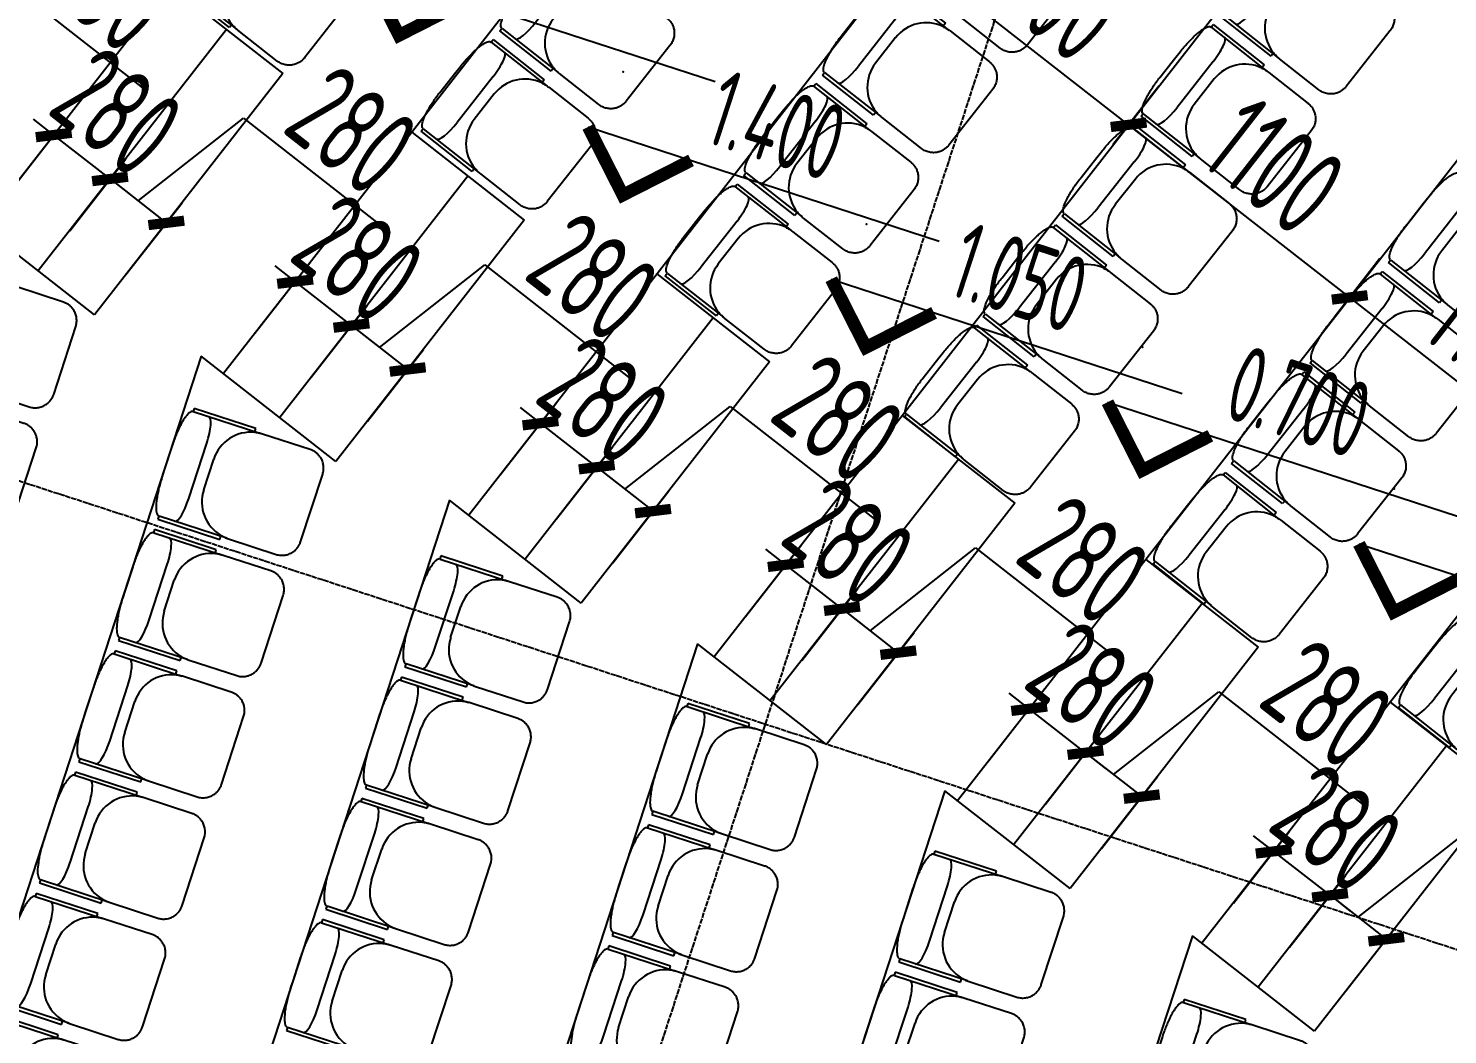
# Model space of a CAD drawing. Header units: millimetres. Extents: x 11515858 to 24947533, y -12784974 to -6116114.
# Drawn here: x 11850594 to 11856161, y -6335245 to -6331300 of the extents above; entities that cross this region are included whole.
import ezdxf
from ezdxf.enums import TextEntityAlignment as Align

# ---------------------------------------------------------------- set-up
doc = ezdxf.new("R2010")
doc.units = ezdxf.units.MM
doc.header["$LTSCALE"] = 10
doc.linetypes.add('A2-RG-AXIS$0$CENTER', pattern=[2, 1.25, -0.25, 0.25, -0.25])
doc.linetypes.add('A2-RG-AXIS$0$DOTE', pattern=[2.42, 2, -0.2, 0.02, -0.2])
for name, color, linetype in [('A2-RB-F2$0$A-DIMS-100', 1, 'Continuous'), ('A2-RD-F2$0$A-FURN-FIXT', 9, 'Continuous'), ('A2-RD-F2$0$A-STRS', 50, 'Continuous'), ('A2-RG-AXIS$0$A-GRID', 1, 'A2-RG-AXIS$0$CENTER'), ('A2-RI-F2$0$A-STRS', 50, 'Continuous'), ('A2-RI-F2$0$A-SYMB', 4, 'Continuous')]:
    doc.layers.add(name, color=color, linetype=linetype)
doc.layers.add('A2-RI-F2$0$A-FLOR-STRS', color=2, linetype='Continuous', lineweight=5)
doc.styles.add('A2-RB-F2$0$XD2008', font='hzs.shx', dxfattribs={"width": 0.7, "bigfont": 'hztxt.shx'})
doc.styles.add('A2-RI-F2$0$XD2008', font='hzs.shx', dxfattribs={"width": 0.7, "bigfont": 'hztxt.shx'})
doc.dimstyles.new('A2-RB-F2$0$XD100$0', dxfattribs={"dimscale": 100, "dimtxt": 3.5, "dimasz": 1, "dimexe": 1, "dimexo": 2, "dimgap": 0.5, "dimtad": 1, "dimdec": 0, "dimdsep": 46, "dimtxsty": 'A2-RB-F2$0$XD2008', "dimblk1": 'A2-RB-F2$0$_ArchTick', "dimblk2": 'A2-RB-F2$0$_ArchTick', "dimsah": 1, "dimcen": 2.5, "dimclrt": 4, "dimaunit": 1, "dimadec": 0, "dimazin": 0, "dimtfac": 1, "dimtdec": 0, "dimtix": 1, "dimtmove": 1, "dimatfit": 3, "dimfxl": 0, "dimtolj": 1, "dimtzin": 0, "dimarcsym": 0})

# ---------------------------------------------------------------- blocks, each defined once
blk = doc.blocks.new('A2-RG-AXIS')
at = {"layer": 'A2-RG-AXIS$0$A-GRID', "linetype": 'A2-RG-AXIS$0$DOTE'}
for p, q in [((11859362.3, -6315993.2), (11846201.5, -6356370.4)), ((11838798, -6329240.5), (11876758.7, -6341613.5))]:
    blk.add_line(p, q, dxfattribs=at)
blk = doc.blocks.new('A2-RB-F2$0$_ArchTick')
at = {"color": 0, "linetype": 'ByBlock', "const_width": 0.4}
blk.add_lwpolyline([(-0.5, -0.5), (0.5, 0.5)], dxfattribs=at)
blk = doc.blocks.new('*D1528')
at = {"layer": 'A2-RB-F2$0$A-DIMS-100', "color": 0, "lineweight": -2, "transparency": 16777216}
for p, q in [((11855320.4, -6334729.6), (11855540.2, -6334448)), ((11855478.6, -6334526.8), (11855399.8, -6334465.3)), ((11855699.4, -6334699.1), (11855478.6, -6334526.8)), ((11855541.1, -6334901.8), (11855760.9, -6334620.3)), ((11855699.4, -6334699.1), (11855778.2, -6334760.6))]:
    blk.add_line(p, q, dxfattribs=at)
at = {"layer": 'Defpoints', "color": 0, "transparency": 16777216}
for p in [(11855478.6, -6334526.8), (11855197.3, -6334887.2), (11855418, -6335059.5)]:
    blk.add_point(p, dxfattribs=at)
at = {"layer": 'A2-RB-F2$0$A-DIMS-100', "color": 0, "lineweight": -2, "transparency": 16777216, "xscale": 100, "yscale": 100, "zscale": 100}
for p, rotation in [((11855478.6, -6334526.8), 322.0271681656827), ((11855699.4, -6334699.1), 142.0271681656827)]:
    blk.add_blockref('A2-RB-F2$0$_ArchTick', p, dxfattribs=dict(at, rotation=rotation))
at = {"layer": 'A2-RB-F2$0$A-DIMS-100', "color": 4, "transparency": 16777216, "insert": (11855727.4, -6334435.6), "char_height": 350, "attachment_point": 5, "rotation": 322.0272, "style": 'A2-RB-F2$0$XD2008'}
blk.add_mtext('\\A1;280', dxfattribs=at)
blk = doc.blocks.new('*D1529')
at = {"layer": 'A2-RB-F2$0$A-DIMS-100', "color": 0, "lineweight": -2, "transparency": 16777216}
for p, q in [((11855809.7, -6334785.2), (11856222.5, -6334460.8)), ((11856222.5, -6334460.8), (11856798, -6334909.9)), ((11855541.1, -6334901.8), (11855760.9, -6334620.3)), ((11855699.4, -6334699.1), (11855920.1, -6334871.4)), ((11855761.8, -6335074.1), (11855981.6, -6334792.5))]:
    blk.add_line(p, q, dxfattribs=at)
at = {"layer": 'Defpoints', "color": 0, "transparency": 16777216}
for p in [(11855920.1, -6334871.4), (11855418, -6335059.5), (11855638.8, -6335231.8)]:
    blk.add_point(p, dxfattribs=at)
at = {"layer": 'A2-RB-F2$0$A-DIMS-100', "color": 0, "lineweight": -2, "transparency": 16777216, "xscale": 100, "yscale": 100, "zscale": 100}
for p, rotation in [((11855699.4, -6334699.1), 142.0271681611025), ((11855920.1, -6334871.4), 322.0271681611025)]:
    blk.add_blockref('A2-RB-F2$0$_ArchTick', p, dxfattribs=dict(at, rotation=rotation))
at = {"layer": 'A2-RB-F2$0$A-DIMS-100', "color": 4, "transparency": 16777216, "insert": (11856648.7, -6334508), "char_height": 350, "attachment_point": 5, "rotation": 322.0272, "style": 'A2-RB-F2$0$XD2008'}
blk.add_mtext('\\A1;280', dxfattribs=at)
blk = doc.blocks.new('*D1583')
at = {"layer": 'A2-RB-F2$0$A-DIMS-100', "color": 0, "lineweight": -2, "transparency": 16777216}
for p, q in [((11855895.4, -6332202.7), (11855715.2, -6332433.7)), ((11856643.8, -6333031.7), (11855776.7, -6332354.8)), ((11856762.6, -6332879.5), (11856582.3, -6333110.5))]:
    blk.add_line(p, q, dxfattribs=at)
at = {"layer": 'Defpoints', "color": 0, "transparency": 16777216}
for p in [(11856018.5, -6332045), (11855776.7, -6332354.8), (11856885.6, -6332721.8)]:
    blk.add_point(p, dxfattribs=at)
at = {"layer": 'A2-RB-F2$0$A-DIMS-100', "color": 0, "lineweight": -2, "transparency": 16777216, "xscale": 100, "yscale": 100, "zscale": 100}
for p, rotation in [((11855776.7, -6332354.8), 142.027168165362), ((11856643.8, -6333031.7), 322.027168165362)]:
    blk.add_blockref('A2-RB-F2$0$_ArchTick', p, dxfattribs=dict(at, rotation=rotation))
at = {"layer": 'A2-RB-F2$0$A-DIMS-100', "color": 4, "transparency": 16777216, "insert": (11856348.7, -6332515.9), "char_height": 350, "attachment_point": 5, "rotation": 322.0272, "style": 'A2-RB-F2$0$XD2008'}
blk.add_mtext('\\A1;1100', dxfattribs=at)
blk = doc.blocks.new('*D1584')
at = {"layer": 'A2-RB-F2$0$A-DIMS-100', "color": 0, "lineweight": -2, "transparency": 16777216}
for p, q in [((11855028.3, -6331525.9), (11854848, -6331756.9)), ((11855776.7, -6332354.8), (11854909.6, -6331678)), ((11855895.4, -6332202.7), (11855715.2, -6332433.7))]:
    blk.add_line(p, q, dxfattribs=at)
at = {"layer": 'Defpoints', "color": 0, "transparency": 16777216}
for p in [(11855151.4, -6331368.2), (11854909.6, -6331678), (11856018.5, -6332045)]:
    blk.add_point(p, dxfattribs=at)
at = {"layer": 'A2-RB-F2$0$A-DIMS-100', "color": 0, "lineweight": -2, "transparency": 16777216, "xscale": 100, "yscale": 100, "zscale": 100}
for p, rotation in [((11854909.6, -6331678), 142.027168165529), ((11855776.7, -6332354.8), 322.027168165529)]:
    blk.add_blockref('A2-RB-F2$0$_ArchTick', p, dxfattribs=dict(at, rotation=rotation))
at = {"layer": 'A2-RB-F2$0$A-DIMS-100', "color": 4, "transparency": 16777216, "insert": (11855481.6, -6331839.1), "char_height": 350, "attachment_point": 5, "rotation": 322.0272, "style": 'A2-RB-F2$0$XD2008'}
blk.add_mtext('\\A1;1100', dxfattribs=at)
blk = doc.blocks.new('*D1585')
at = {"layer": 'A2-RB-F2$0$A-DIMS-100', "color": 0, "lineweight": -2, "transparency": 16777216}
for p, q in [((11854161.2, -6330849.1), (11853980.9, -6331080)), ((11854909.6, -6331678), (11854042.4, -6331001.2)), ((11855028.3, -6331525.9), (11854848, -6331756.9))]:
    blk.add_line(p, q, dxfattribs=at)
at = {"layer": 'Defpoints', "color": 0, "transparency": 16777216}
for p in [(11854284.2, -6330691.4), (11854042.4, -6331001.2), (11855151.4, -6331368.2)]:
    blk.add_point(p, dxfattribs=at)
at = {"layer": 'A2-RB-F2$0$A-DIMS-100', "color": 0, "lineweight": -2, "transparency": 16777216, "xscale": 100, "yscale": 100, "zscale": 100}
for p, rotation in [((11854042.4, -6331001.2), 142.0271681654431), ((11854909.6, -6331678), 322.0271681654431)]:
    blk.add_blockref('A2-RB-F2$0$_ArchTick', p, dxfattribs=dict(at, rotation=rotation))
at = {"layer": 'A2-RB-F2$0$A-DIMS-100', "color": 4, "transparency": 16777216, "insert": (11854614.4, -6331162.2), "char_height": 350, "attachment_point": 5, "rotation": 322.0272, "style": 'A2-RB-F2$0$XD2008'}
blk.add_mtext('\\A1;1100', dxfattribs=at)
blk = doc.blocks.new('*D1888')
at = {"layer": 'A2-RB-F2$0$A-DIMS-100', "color": 0, "lineweight": -2, "transparency": 16777216}
for p, q in [((11854361.4, -6334170.4), (11854581.2, -6333888.8)), ((11854519.7, -6333967.6), (11854440.9, -6333906.1)), ((11854740.4, -6334139.9), (11854519.7, -6333967.6)), ((11854582.2, -6334342.6), (11854802, -6334061.1)), ((11854740.4, -6334139.9), (11854819.3, -6334201.4))]:
    blk.add_line(p, q, dxfattribs=at)
at = {"layer": 'Defpoints', "color": 0, "transparency": 16777216}
for p in [(11854519.7, -6333967.6), (11854238.4, -6334328), (11854459.1, -6334500.3)]:
    blk.add_point(p, dxfattribs=at)
at = {"layer": 'A2-RB-F2$0$A-DIMS-100', "color": 0, "lineweight": -2, "transparency": 16777216, "xscale": 100, "yscale": 100, "zscale": 100}
for p, rotation in [((11854519.7, -6333967.6), 322.0271681656827), ((11854740.4, -6334139.9), 142.0271681656827)]:
    blk.add_blockref('A2-RB-F2$0$_ArchTick', p, dxfattribs=dict(at, rotation=rotation))
at = {"layer": 'A2-RB-F2$0$A-DIMS-100', "color": 4, "transparency": 16777216, "insert": (11854768.5, -6333876.4), "char_height": 350, "attachment_point": 5, "rotation": 322.0272, "style": 'A2-RB-F2$0$XD2008'}
blk.add_mtext('\\A1;280', dxfattribs=at)
blk = doc.blocks.new('*D1889')
at = {"layer": 'A2-RB-F2$0$A-DIMS-100', "color": 0, "lineweight": -2, "transparency": 16777216}
for p, q in [((11854850.8, -6334226), (11855263.6, -6333901.6)), ((11855263.6, -6333901.6), (11855839.1, -6334350.7)), ((11854582.2, -6334342.6), (11854802, -6334061.1)), ((11854740.4, -6334139.9), (11854961.1, -6334312.2)), ((11854802.9, -6334514.9), (11855022.7, -6334233.3))]:
    blk.add_line(p, q, dxfattribs=at)
at = {"layer": 'Defpoints', "color": 0, "transparency": 16777216}
for p in [(11854961.1, -6334312.2), (11854459.1, -6334500.3), (11854679.8, -6334672.6)]:
    blk.add_point(p, dxfattribs=at)
at = {"layer": 'A2-RB-F2$0$A-DIMS-100', "color": 0, "lineweight": -2, "transparency": 16777216, "xscale": 100, "yscale": 100, "zscale": 100}
for p, rotation in [((11854740.4, -6334139.9), 142.0271681611025), ((11854961.1, -6334312.2), 322.0271681611025)]:
    blk.add_blockref('A2-RB-F2$0$_ArchTick', p, dxfattribs=dict(at, rotation=rotation))
at = {"layer": 'A2-RB-F2$0$A-DIMS-100', "color": 4, "transparency": 16777216, "insert": (11855689.8, -6333948.8), "char_height": 350, "attachment_point": 5, "rotation": 322.0272, "style": 'A2-RB-F2$0$XD2008'}
blk.add_mtext('\\A1;280', dxfattribs=at)
blk = doc.blocks.new('*D1890')
at = {"layer": 'A2-RB-F2$0$A-DIMS-100', "color": 0, "lineweight": -2, "transparency": 16777216}
for p, q in [((11853406.6, -6333605.9), (11853626.4, -6333324.3)), ((11853564.9, -6333403.1), (11853486.1, -6333341.6)), ((11853785.6, -6333575.4), (11853564.9, -6333403.1)), ((11853627.4, -6333778.2), (11853847.1, -6333496.6)), ((11853785.6, -6333575.4), (11853864.4, -6333636.9))]:
    blk.add_line(p, q, dxfattribs=at)
at = {"layer": 'Defpoints', "color": 0, "transparency": 16777216}
for p in [(11853564.9, -6333403.1), (11853283.6, -6333763.5), (11853504.3, -6333935.8)]:
    blk.add_point(p, dxfattribs=at)
at = {"layer": 'A2-RB-F2$0$A-DIMS-100', "color": 0, "lineweight": -2, "transparency": 16777216, "xscale": 100, "yscale": 100, "zscale": 100}
for p, rotation in [((11853564.9, -6333403.1), 322.0271681656827), ((11853785.6, -6333575.4), 142.0271681656827)]:
    blk.add_blockref('A2-RB-F2$0$_ArchTick', p, dxfattribs=dict(at, rotation=rotation))
at = {"layer": 'A2-RB-F2$0$A-DIMS-100', "color": 4, "transparency": 16777216, "insert": (11853813.7, -6333311.9), "char_height": 350, "attachment_point": 5, "rotation": 322.0272, "style": 'A2-RB-F2$0$XD2008'}
blk.add_mtext('\\A1;280', dxfattribs=at)
blk = doc.blocks.new('*D1891')
at = {"layer": 'A2-RB-F2$0$A-DIMS-100', "color": 0, "lineweight": -2, "transparency": 16777216}
for p, q in [((11853896, -6333661.5), (11854308.8, -6333337.1)), ((11854308.8, -6333337.1), (11854884.2, -6333786.2)), ((11853627.4, -6333778.2), (11853847.1, -6333496.6)), ((11853785.6, -6333575.4), (11854006.3, -6333747.7)), ((11853848.1, -6333950.4), (11854067.9, -6333668.9))]:
    blk.add_line(p, q, dxfattribs=at)
at = {"layer": 'Defpoints', "color": 0, "transparency": 16777216}
for p in [(11854006.3, -6333747.7), (11853504.3, -6333935.8), (11853725, -6334108.1)]:
    blk.add_point(p, dxfattribs=at)
at = {"layer": 'A2-RB-F2$0$A-DIMS-100', "color": 0, "lineweight": -2, "transparency": 16777216, "xscale": 100, "yscale": 100, "zscale": 100}
for p, rotation in [((11853785.6, -6333575.4), 142.0271681611025), ((11854006.3, -6333747.7), 322.0271681611025)]:
    blk.add_blockref('A2-RB-F2$0$_ArchTick', p, dxfattribs=dict(at, rotation=rotation))
at = {"layer": 'A2-RB-F2$0$A-DIMS-100', "color": 4, "transparency": 16777216, "insert": (11854734.9, -6333384.3), "char_height": 350, "attachment_point": 5, "rotation": 322.0272, "style": 'A2-RB-F2$0$XD2008'}
blk.add_mtext('\\A1;280', dxfattribs=at)
blk = doc.blocks.new('*D1892')
at = {"layer": 'A2-RB-F2$0$A-DIMS-100', "color": 0, "lineweight": -2, "transparency": 16777216}
for p, q in [((11852444.5, -6333050.8), (11852664.3, -6332769.2)), ((11852602.8, -6332848), (11852523.9, -6332786.5)), ((11852823.5, -6333020.3), (11852602.8, -6332848)), ((11852665.2, -6333223), (11852885, -6332941.4)), ((11852823.5, -6333020.3), (11852902.3, -6333081.8))]:
    blk.add_line(p, q, dxfattribs=at)
at = {"layer": 'Defpoints', "color": 0, "transparency": 16777216}
for p in [(11852602.8, -6332848), (11852321.5, -6333208.4), (11852542.2, -6333380.7)]:
    blk.add_point(p, dxfattribs=at)
at = {"layer": 'A2-RB-F2$0$A-DIMS-100', "color": 0, "lineweight": -2, "transparency": 16777216, "xscale": 100, "yscale": 100, "zscale": 100}
for p, rotation in [((11852602.8, -6332848), 322.0271681656827), ((11852823.5, -6333020.3), 142.0271681656827)]:
    blk.add_blockref('A2-RB-F2$0$_ArchTick', p, dxfattribs=dict(at, rotation=rotation))
at = {"layer": 'A2-RB-F2$0$A-DIMS-100', "color": 4, "transparency": 16777216, "insert": (11852851.6, -6332756.8), "char_height": 350, "attachment_point": 5, "rotation": 322.0272, "style": 'A2-RB-F2$0$XD2008'}
blk.add_mtext('\\A1;280', dxfattribs=at)
blk = doc.blocks.new('*D1893')
at = {"layer": 'A2-RB-F2$0$A-DIMS-100', "color": 0, "lineweight": -2, "transparency": 16777216}
for p, q in [((11852933.9, -6333106.4), (11853346.7, -6332782)), ((11853346.7, -6332782), (11853922.1, -6333231.1)), ((11852665.2, -6333223), (11852885, -6332941.4)), ((11852823.5, -6333020.3), (11853044.2, -6333192.6)), ((11852886, -6333395.3), (11853105.8, -6333113.7))]:
    blk.add_line(p, q, dxfattribs=at)
at = {"layer": 'Defpoints', "color": 0, "transparency": 16777216}
for p in [(11853044.2, -6333192.6), (11852542.2, -6333380.7), (11852762.9, -6333553)]:
    blk.add_point(p, dxfattribs=at)
at = {"layer": 'A2-RB-F2$0$A-DIMS-100', "color": 0, "lineweight": -2, "transparency": 16777216, "xscale": 100, "yscale": 100, "zscale": 100}
for p, rotation in [((11852823.5, -6333020.3), 142.0271681611025), ((11853044.2, -6333192.6), 322.0271681611025)]:
    blk.add_blockref('A2-RB-F2$0$_ArchTick', p, dxfattribs=dict(at, rotation=rotation))
at = {"layer": 'A2-RB-F2$0$A-DIMS-100', "color": 4, "transparency": 16777216, "insert": (11853772.8, -6332829.2), "char_height": 350, "attachment_point": 5, "rotation": 322.0272, "style": 'A2-RB-F2$0$XD2008'}
blk.add_mtext('\\A1;280', dxfattribs=at)
blk = doc.blocks.new('*D1894')
at = {"layer": 'A2-RB-F2$0$A-DIMS-100', "color": 0, "lineweight": -2, "transparency": 16777216}
for p, q in [((11851482.4, -6332495.6), (11851702.2, -6332214)), ((11851640.7, -6332292.9), (11851561.8, -6332231.3)), ((11851861.4, -6332465.1), (11851640.7, -6332292.9)), ((11851703.1, -6332667.9), (11851922.9, -6332386.3)), ((11851861.4, -6332465.1), (11851940.2, -6332526.7))]:
    blk.add_line(p, q, dxfattribs=at)
at = {"layer": 'Defpoints', "color": 0, "transparency": 16777216}
for p in [(11851640.7, -6332292.9), (11851359.3, -6332653.3), (11851580.1, -6332825.6)]:
    blk.add_point(p, dxfattribs=at)
at = {"layer": 'A2-RB-F2$0$A-DIMS-100', "color": 0, "lineweight": -2, "transparency": 16777216, "xscale": 100, "yscale": 100, "zscale": 100}
for p, rotation in [((11851640.7, -6332292.9), 322.0271681656827), ((11851861.4, -6332465.1), 142.0271681656827)]:
    blk.add_blockref('A2-RB-F2$0$_ArchTick', p, dxfattribs=dict(at, rotation=rotation))
at = {"layer": 'A2-RB-F2$0$A-DIMS-100', "color": 4, "transparency": 16777216, "insert": (11851889.5, -6332201.6), "char_height": 350, "attachment_point": 5, "rotation": 322.0272, "style": 'A2-RB-F2$0$XD2008'}
blk.add_mtext('\\A1;280', dxfattribs=at)
blk = doc.blocks.new('*D1895')
at = {"layer": 'A2-RB-F2$0$A-DIMS-100', "color": 0, "lineweight": -2, "transparency": 16777216}
for p, q in [((11851971.7, -6332551.3), (11852384.6, -6332226.8)), ((11852384.6, -6332226.8), (11852960, -6332676)), ((11851703.1, -6332667.9), (11851922.9, -6332386.3)), ((11851861.4, -6332465.1), (11852082.1, -6332637.4)), ((11851923.9, -6332840.2), (11852143.6, -6332558.6))]:
    blk.add_line(p, q, dxfattribs=at)
at = {"layer": 'Defpoints', "color": 0, "transparency": 16777216}
for p in [(11852082.1, -6332637.4), (11851580.1, -6332825.6), (11851800.8, -6332997.8)]:
    blk.add_point(p, dxfattribs=at)
at = {"layer": 'A2-RB-F2$0$A-DIMS-100', "color": 0, "lineweight": -2, "transparency": 16777216, "xscale": 100, "yscale": 100, "zscale": 100}
for p, rotation in [((11851861.4, -6332465.1), 142.0271681611025), ((11852082.1, -6332637.4), 322.0271681611025)]:
    blk.add_blockref('A2-RB-F2$0$_ArchTick', p, dxfattribs=dict(at, rotation=rotation))
at = {"layer": 'A2-RB-F2$0$A-DIMS-100', "color": 4, "transparency": 16777216, "insert": (11852810.7, -6332274), "char_height": 350, "attachment_point": 5, "rotation": 322.0272, "style": 'A2-RB-F2$0$XD2008'}
blk.add_mtext('\\A1;280', dxfattribs=at)
blk = doc.blocks.new('*D1896')
at = {"layer": 'A2-RB-F2$0$A-DIMS-100', "color": 0, "lineweight": -2, "transparency": 16777216}
for p, q in [((11850535.7, -6331920.8), (11850755.5, -6331639.2)), ((11850693.9, -6331718), (11850615.1, -6331656.5)), ((11850914.7, -6331890.3), (11850693.9, -6331718)), ((11850756.4, -6332093.1), (11850976.2, -6331811.5)), ((11850914.7, -6331890.3), (11850993.5, -6331951.8))]:
    blk.add_line(p, q, dxfattribs=at)
at = {"layer": 'Defpoints', "color": 0, "transparency": 16777216}
for p in [(11850693.9, -6331718), (11850412.6, -6332078.4), (11850633.3, -6332250.7)]:
    blk.add_point(p, dxfattribs=at)
at = {"layer": 'A2-RB-F2$0$A-DIMS-100', "color": 0, "lineweight": -2, "transparency": 16777216, "xscale": 100, "yscale": 100, "zscale": 100}
for p, rotation in [((11850693.9, -6331718), 322.0271681656827), ((11850914.7, -6331890.3), 142.0271681656827)]:
    blk.add_blockref('A2-RB-F2$0$_ArchTick', p, dxfattribs=dict(at, rotation=rotation))
at = {"layer": 'A2-RB-F2$0$A-DIMS-100', "color": 4, "transparency": 16777216, "insert": (11850942.7, -6331626.8), "char_height": 350, "attachment_point": 5, "rotation": 322.0272, "style": 'A2-RB-F2$0$XD2008'}
blk.add_mtext('\\A1;280', dxfattribs=at)
blk = doc.blocks.new('*D1897')
at = {"layer": 'A2-RB-F2$0$A-DIMS-100', "color": 0, "lineweight": -2, "transparency": 16777216}
for p, q in [((11851025, -6331976.5), (11851437.8, -6331652)), ((11851437.8, -6331652), (11852013.3, -6332101.2)), ((11850756.4, -6332093.1), (11850976.2, -6331811.5)), ((11850914.7, -6331890.3), (11851135.4, -6332062.6)), ((11850977.1, -6332265.3), (11851196.9, -6331983.8))]:
    blk.add_line(p, q, dxfattribs=at)
at = {"layer": 'Defpoints', "color": 0, "transparency": 16777216}
for p in [(11851135.4, -6332062.6), (11850633.3, -6332250.7), (11850854.1, -6332423)]:
    blk.add_point(p, dxfattribs=at)
at = {"layer": 'A2-RB-F2$0$A-DIMS-100', "color": 0, "lineweight": -2, "transparency": 16777216, "xscale": 100, "yscale": 100, "zscale": 100}
for p, rotation in [((11850914.7, -6331890.3), 142.0271681611025), ((11851135.4, -6332062.6), 322.0271681611025)]:
    blk.add_blockref('A2-RB-F2$0$_ArchTick', p, dxfattribs=dict(at, rotation=rotation))
at = {"layer": 'A2-RB-F2$0$A-DIMS-100', "color": 4, "transparency": 16777216, "insert": (11851864, -6331699.2), "char_height": 350, "attachment_point": 5, "rotation": 322.0272, "style": 'A2-RB-F2$0$XD2008'}
blk.add_mtext('\\A1;280', dxfattribs=at)
blk = doc.blocks.new('*D1899')
at = {"layer": 'A2-RB-F2$0$A-DIMS-100', "color": 0, "lineweight": -2, "transparency": 16777216}
for p, q in [((11850066, -6331417.4), (11850478.8, -6331092.9)), ((11850478.8, -6331092.9), (11851054.3, -6331542.1)), ((11849797.4, -6331534), (11850017.2, -6331252.4)), ((11849955.6, -6331331.2), (11850176.4, -6331503.5)), ((11850018.1, -6331706.3), (11850237.9, -6331424.7))]:
    blk.add_line(p, q, dxfattribs=at)
at = {"layer": 'Defpoints', "color": 0, "transparency": 16777216}
for p in [(11850176.4, -6331503.5), (11849674.3, -6331691.6), (11849895, -6331863.9)]:
    blk.add_point(p, dxfattribs=at)
at = {"layer": 'A2-RB-F2$0$A-DIMS-100', "color": 0, "lineweight": -2, "transparency": 16777216, "xscale": 100, "yscale": 100, "zscale": 100}
for p, rotation in [((11849955.6, -6331331.2), 142.0271681611025), ((11850176.4, -6331503.5), 322.0271681611025)]:
    blk.add_blockref('A2-RB-F2$0$_ArchTick', p, dxfattribs=dict(at, rotation=rotation))
at = {"layer": 'A2-RB-F2$0$A-DIMS-100', "color": 4, "transparency": 16777216, "insert": (11850905, -6331140.1), "char_height": 350, "attachment_point": 5, "rotation": 322.0272, "style": 'A2-RB-F2$0$XD2008'}
blk.add_mtext('\\A1;280', dxfattribs=at)
blk = doc.blocks.new('*D1455')
at = {"layer": 'A2-RB-F2$0$A-DIMS-100', "color": 0, "lineweight": -2, "transparency": 16777216}
for p, q in [((11856534.8, -6334408.9), (11857227.4, -6334949.5)), ((11856410.2, -6335833.9), (11857148.6, -6334888)), ((11855796.4, -6335354.8), (11856489, -6335895.4))]:
    blk.add_line(p, q, dxfattribs=at)
at = {"layer": 'Defpoints', "color": 0, "transparency": 16777216}
for p in [(11856377.1, -6334285.8), (11857148.6, -6334888), (11855638.8, -6335231.8)]:
    blk.add_point(p, dxfattribs=at)
at = {"layer": 'A2-RB-F2$0$A-DIMS-100', "color": 0, "lineweight": -2, "transparency": 16777216, "xscale": 100, "yscale": 100, "zscale": 100}
for p, rotation in [((11857148.6, -6334888), 52.02716816543084), ((11856410.2, -6335833.9), 232.0271681654309)]:
    blk.add_blockref('A2-RB-F2$0$_ArchTick', p, dxfattribs=dict(at, rotation=rotation))
at = {"layer": 'A2-RB-F2$0$A-DIMS-100', "color": 4, "transparency": 16777216, "insert": (11856602, -6335222.5), "char_height": 350, "attachment_point": 5, "rotation": 52.0272, "style": 'A2-RB-F2$0$XD2008'}
blk.add_mtext('\\A1;1200', dxfattribs=at)
blk = doc.blocks.new('A2-RD-F2$0$M_Seating-Auditorium - 457 x 610mm-3353913-Documents - Level 2')
at = {"layer": 'A2-RD-F2$0$A-FURN-FIXT'}
for p, q in [((300.4, 494.7), (21, 494.7)), ((-55.2, 418.8), (-55.2, 222.2)), ((376.6, 222.2), (376.6, 418.8)), ((-51.7, 189.9), (-67.9, 189.9)), ((-67.9, 189.9), (-67.9, -64.9)), ((-55.2, -64.1), (-55.2, 215.3)), ((389.3, 189.9), (373.1, 189.9)), ((376.6, 215.3), (376.6, -64.1)), ((389.3, -64.7), (389.3, 189.9)), ((224.2, 70.3), (97.2, 70.3)), ((275, 24.9), (46.4, 24.9)), ((-67.9, -64.9), (-55.1, -64.9)), ((97.2, -101.1), (197.2, -101.1)), ((197.2, -101.1), (224.2, -100.7)), ((376.6, -64.7), (389.3, -64.7))]:
    blk.add_line(p, q, dxfattribs=at)
for centre, major_axis, ratio, start_param, end_param in [((97.2, 222.2), (-152.4, 0), 0.996195, 0.209748, 1.570796), ((224.2, 222.2), (152.4, 0), 0.996195, 4.712389, 6.067787), ((46.4, 0.9), (101.6, 0), 0.236052, 1.570796, 3.141593), ((275, 0.9), (101.6, 0), 0.236052, 0, 1.570796)]:
    blk.add_ellipse(centre, major_axis=major_axis, ratio=ratio, start_param=start_param, end_param=end_param, dxfattribs=at)
for points, knots in [([(21, 494.7), (15.2, 494.7), (6.8, 493.7), (-4.2, 490.6), (-14.7, 486.2), (-26.9, 478.6), (-36.5, 469), (-42.4, 461), (-45.8, 455.5), (-48.6, 449.8), (-51, 443.9), (-52.9, 437.7), (-54.6, 429.5), (-55.2, 423.1), (-55.2, 418.8)], [0, 0, 0, 0, 0.142857, 0.214286, 0.285714, 0.428571, 0.571429, 0.625, 0.678571, 0.732143, 0.785714, 0.839286, 0.892857, 1, 1, 1, 1]), ([(376.6, 418.8), (376.6, 424.5), (375.7, 432.9), (372.5, 443.9), (368.1, 454.4), (360.5, 466.5), (350.9, 476.1), (342.8, 481.9), (337.3, 485.3), (331.6, 488.1), (325.6, 490.5), (319.5, 492.4), (311.2, 494.1), (304.8, 494.7), (300.4, 494.7)], [0, 0, 0, 0, 0.142857, 0.214286, 0.285714, 0.428571, 0.571429, 0.625, 0.678571, 0.732143, 0.785714, 0.839286, 0.892857, 1, 1, 1, 1]), ([(224.2, -100.7), (232.2, -100.7), (248.1, -100.4), (271.5, -99.1), (293.7, -96.9), (321, -93), (349.5, -86.3), (367.8, -77.8), (375.3, -70.4), (376.6, -66.6), (376.6, -64.7)], [0, 0, 0, 0, 0.1, 0.2, 0.3, 0.4, 0.6, 0.8, 0.9, 1, 1, 1, 1])]:
    blk.add_open_spline(points, degree=3, knots=knots, dxfattribs=at)
for points in [[(-55.2, 222.2), (-55.2, 216.7), (-54.6, 205.9), (-52.8, 195.2), (-51.7, 189.9)], [(373.1, 189.9), (374.3, 195.2), (376, 205.9), (376.6, 216.7), (376.6, 222.2)], [(-55.1, -64.9), (-55.1, -66.8), (-53.9, -70.5), (-48.3, -76.1), (-39.1, -81.4), (-26.5, -86.3), (-10.9, -90.6), (7.3, -94.3), (27.8, -97.3), (50, -99.5), (73.3, -100.8), (89.2, -101.1), (97.2, -101.1)]]:
    blk.add_open_spline(points, degree=3, dxfattribs=at)
blk = doc.blocks.new('A2-RD-F2$0$M_Seating-Auditorium - 457 x 610mm-3355791-Documents - Level 2')
at = {"layer": 'A2-RD-F2$0$A-FURN-FIXT'}
for p, q in [((-67.9, 64.9), (-55.1, 64.9)), ((-67.9, -189.9), (-67.9, 64.9)), ((-55.2, 64.1), (-55.2, -215.3)), ((97.2, 101.1), (197.2, 101.1)), ((197.2, 101.1), (224.2, 100.7)), ((376.6, 64.7), (389.3, 64.7)), ((376.6, -215.3), (376.6, 64.1)), ((389.3, 64.7), (389.3, -189.9)), ((275, -24.9), (46.4, -24.9)), ((224.2, -70.3), (97.2, -70.3)), ((-51.7, -189.9), (-67.9, -189.9)), ((-55.2, -418.8), (-55.2, -222.2)), ((389.3, -189.9), (373.1, -189.9)), ((376.6, -222.2), (376.6, -418.8)), ((300.4, -494.7), (21, -494.7))]:
    blk.add_line(p, q, dxfattribs=at)
for centre, major_axis, ratio, start_param, end_param in [((46.4, -0.9), (-101.6, 0), 0.236052, 0, 1.570796), ((275, -0.9), (-101.6, 0), 0.236052, 1.570796, 3.141593), ((97.2, -222.2), (152.4, 0), 0.996195, 1.570796, 2.931845), ((224.2, -222.2), (152.4, 0), 0.996195, 0.215398, 1.570796)]:
    blk.add_ellipse(centre, major_axis=major_axis, ratio=ratio, start_param=start_param, end_param=end_param, dxfattribs=at)
for points, knots in [([(-55.1, 64.9), (-55.1, 66.8), (-53.9, 70.5), (-46.4, 78), (-28.1, 86.5), (0.5, 93.3), (27.8, 97.3), (50, 99.5), (73.3, 100.8), (89.2, 101.1), (97.2, 101.1)], [-1, -1, -1, -1, -0.9, -0.8, -0.6, -0.4, -0.3, -0.2, -0.1, 0, 0, 0, 0]), ([(21, -494.7), (16.7, -494.7), (10.3, -494.1), (2, -492.4), (-4.2, -490.5), (-10.2, -488.1), (-15.8, -485.3), (-21.4, -481.9), (-29.4, -476.1), (-39.1, -466.5), (-46.7, -454.4), (-51, -443.9), (-54.2, -432.9), (-55.2, -424.5), (-55.2, -418.8)], [-1, -1, -1, -1, -0.892857, -0.839286, -0.785714, -0.732143, -0.678571, -0.625, -0.571429, -0.428571, -0.285714, -0.214286, -0.142857, 0, 0, 0, 0]), ([(376.6, -418.8), (376.6, -423.1), (376.1, -429.5), (374.3, -437.7), (372.4, -443.9), (370.1, -449.8), (367.2, -455.5), (363.8, -461), (358, -469), (348.3, -478.6), (336.2, -486.2), (325.6, -490.6), (314.7, -493.7), (306.2, -494.7), (300.4, -494.7)], [-1, -1, -1, -1, -0.892857, -0.839286, -0.785714, -0.732143, -0.678571, -0.625, -0.571429, -0.428571, -0.285714, -0.214286, -0.142857, 0, 0, 0, 0])]:
    blk.add_open_spline(points, degree=3, knots=knots, dxfattribs=at)
for points in [[(224.2, 100.7), (232.2, 100.7), (248.1, 100.4), (271.5, 99.1), (293.7, 96.9), (314.1, 94), (332.4, 90.3), (348, 86), (360.5, 81.2), (369.7, 75.9), (375.3, 70.4), (376.6, 66.6), (376.6, 64.7)], [(-55.2, -222.2), (-55.2, -216.7), (-54.6, -205.9), (-52.8, -195.2), (-51.7, -189.9)], [(373.1, -189.9), (374.3, -195.2), (376, -205.9), (376.6, -216.7), (376.6, -222.2)]]:
    blk.add_open_spline(points, degree=3, dxfattribs=at)
blk = doc.blocks.new('A2-RD-F2')
at = {"layer": 'A2-RD-F2$0$A-STRS'}
for p, q in [((11856251.5, -6324597.7), (11850412.6, -6332078.4)), ((11857035, -6325381.6), (11851359.3, -6332653.3)), ((11857818.6, -6326165.6), (11852321.5, -6333208.4)), ((11858602.1, -6326949.5), (11853283.6, -6333763.5)), ((11859385.6, -6327733.5), (11854238.4, -6334328)), ((11860169.1, -6328517.4), (11855197.3, -6334887.2)), ((11851151, -6331132.5), (11851592.4, -6331477)), ((11851371.7, -6331304.8), (11850633.3, -6332250.7)), ((11851592.4, -6331477), (11850854.1, -6332423)), ((11852097.7, -6331707.3), (11852539.1, -6332051.9)), ((11852318.4, -6331879.6), (11851580.1, -6332825.6)), ((11850854.1, -6332423), (11850307.6, -6331996.5)), ((11852539.1, -6332051.9), (11851800.8, -6332997.8)), ((11853059.8, -6332262.4), (11853501.3, -6332607)), ((11853280.5, -6332434.7), (11852542.2, -6333380.7)), ((11851272.6, -6332585.5), (11848678.4, -6340544.4)), ((11851800.8, -6332997.8), (11851272.6, -6332585.5)), ((11853501.3, -6332607), (11852762.9, -6333553)), ((11854021.9, -6332817.6), (11854463.4, -6333162.1)), ((11854242.6, -6332989.9), (11853504.3, -6333935.8)), ((11852245.7, -6333149.3), (11849796.9, -6340662.4)), ((11852762.9, -6333553), (11852245.7, -6333149.3)), ((11854463.4, -6333162.1), (11853725, -6334108.1)), ((11854976.7, -6333382.1), (11855418.2, -6333726.6)), ((11855197.5, -6333554.3), (11854459.1, -6334500.3)), ((11853218.9, -6333713.1), (11850915.4, -6340780.4)), ((11853725, -6334108.1), (11853218.9, -6333713.1)), ((11855418.2, -6333726.6), (11854679.8, -6334672.6)), ((11855935.7, -6333941.3), (11856377.1, -6334285.8)), ((11856156.4, -6334113.5), (11855418, -6335059.5)), ((11854188.2, -6334288.9), (11852037.8, -6340886.4)), ((11854679.8, -6334672.6), (11854188.2, -6334288.9)), ((11856377.1, -6334285.8), (11855638.8, -6335231.8)), ((11855159.7, -6334857.9), (11853158, -6340999.1)), ((11855638.8, -6335231.8), (11855159.7, -6334857.9))]:
    blk.add_line(p, q, dxfattribs=at)
at = {"layer": 'A2-RD-F2$0$A-FURN-FIXT'}
for name, p, rotation in [('A2-RD-F2$0$M_Seating-Auditorium - 457 x 610mm-3355791-Documents - Level 2', (11854110.2, -6331075.9), 51.91661631959516), ('A2-RD-F2$0$M_Seating-Auditorium - 457 x 610mm-3355791-Documents - Level 2', (11851275.3, -6331126.2), 51.87704553410119), ('A2-RD-F2$0$M_Seating-Auditorium - 457 x 610mm-3355791-Documents - Level 2', (11855361, -6331238.3), 51.75596005923165), ('A2-RD-F2$0$M_Seating-Auditorium - 457 x 610mm-3355791-Documents - Level 2', (11852536.8, -6331296.6), 51.82333322677255), ('A2-RD-F2$0$M_Seating-Auditorium - 457 x 610mm-3355791-Documents - Level 2', (11853801.8, -6331469.4), 51.91661631959516), ('A2-RD-F2$0$M_Seating-Auditorium - 457 x 610mm-3355791-Documents - Level 2', (11855051.5, -6331630.9), 51.75596005923165), ('A2-RD-F2$0$M_Seating-Auditorium - 457 x 610mm-3355791-Documents - Level 2', (11852227.8, -6331689.7), 51.82333322677255), ('A2-RD-F2$0$M_Seating-Auditorium - 457 x 610mm-3355791-Documents - Level 2', (11853493.4, -6331863), 51.91661631959516), ('A2-RD-F2$0$M_Seating-Auditorium - 457 x 610mm-3355791-Documents - Level 2', (11854742, -6332023.6), 51.75596005923165), ('A2-RD-F2$0$M_Seating-Auditorium - 457 x 610mm-3355791-Documents - Level 2', (11856022, -6332204.6), 51.75596005923578), ('A2-RD-F2$0$M_Seating-Auditorium - 457 x 610mm-3355791-Documents - Level 2', (11853185, -6332256.5), 51.91661631959516), ('A2-RD-F2$0$M_Seating-Auditorium - 457 x 610mm-3355791-Documents - Level 2', (11854432.4, -6332416.3), 51.75596005923165), ('A2-RD-F2$0$M_Seating-Auditorium - 457 x 610mm-3353913-Documents - Level 2', (11850316.4, -6332295.9), 251.9467478914252), ('A2-RD-F2$0$M_Seating-Auditorium - 457 x 610mm-3355791-Documents - Level 2', (11855714.1, -6332598.5), 51.75596005923578), ('A2-RD-F2$0$M_Seating-Auditorium - 457 x 610mm-3355791-Documents - Level 2', (11854122.9, -6332809), 51.75596005923241), ('A2-RD-F2$0$M_Seating-Auditorium - 457 x 610mm-3353913-Documents - Level 2', (11850161.5, -6332771.2), 251.9467478914252), ('A2-RD-F2$0$M_Seating-Auditorium - 457 x 610mm-3355791-Documents - Level 2', (11855406.3, -6332992.5), 51.75596005923578), ('A2-RD-F2$0$M_Seating-Auditorium - 457 x 610mm-3353913-Documents - Level 2', (11851284.8, -6332874.4), 251.9467478914252), ('A2-RD-F2$0$M_Seating-Auditorium - 457 x 610mm-3355791-Documents - Level 2', (11855098.4, -6333386.5), 51.75596005923578), ('A2-RD-F2$0$M_Seating-Auditorium - 457 x 610mm-3353913-Documents - Level 2', (11851129.9, -6333349.8), 251.9467478914252), ('A2-RD-F2$0$M_Seating-Auditorium - 457 x 610mm-3353913-Documents - Level 2', (11852253.2, -6333453), 251.9467478914252), ('A2-RD-F2$0$M_Seating-Auditorium - 457 x 610mm-3355791-Documents - Level 2', (11856060.6, -6333948.9), 51.75596005923693), ('A2-RD-F2$0$M_Seating-Auditorium - 457 x 610mm-3353913-Documents - Level 2', (11850974.9, -6333825.2), 251.9467478914252), ('A2-RD-F2$0$M_Seating-Auditorium - 457 x 610mm-3353913-Documents - Level 2', (11852098.2, -6333928.4), 251.9467478914252), ('A2-RD-F2$0$M_Seating-Auditorium - 457 x 610mm-3353913-Documents - Level 2', (11853221.6, -6334031.6), 251.9467478914252), ('A2-RD-F2$0$M_Seating-Auditorium - 457 x 610mm-3353913-Documents - Level 2', (11850820, -6334300.6), 251.9467478914252), ('A2-RD-F2$0$M_Seating-Auditorium - 457 x 610mm-3353913-Documents - Level 2', (11851943.3, -6334403.8), 251.9467478914252), ('A2-RD-F2$0$M_Seating-Auditorium - 457 x 610mm-3353913-Documents - Level 2', (11853066.6, -6334507), 251.9467478914252), ('A2-RD-F2$0$M_Seating-Auditorium - 457 x 610mm-3353913-Documents - Level 2', (11854189.9, -6334610.2), 251.9467478914252), ('A2-RD-F2$0$M_Seating-Auditorium - 457 x 610mm-3353913-Documents - Level 2', (11850665, -6334776), 251.9467478914252), ('A2-RD-F2$0$M_Seating-Auditorium - 457 x 610mm-3353913-Documents - Level 2', (11851788.3, -6334879.2), 251.9467478914252), ('A2-RD-F2$0$M_Seating-Auditorium - 457 x 610mm-3353913-Documents - Level 2', (11852911.7, -6334982.4), 251.9467478914252), ('A2-RD-F2$0$M_Seating-Auditorium - 457 x 610mm-3353913-Documents - Level 2', (11854035, -6335085.6), 251.9467478914252), ('A2-RD-F2$0$M_Seating-Auditorium - 457 x 610mm-3353913-Documents - Level 2', (11855168.1, -6335192), 251.9467478914252), ('A2-RD-F2$0$M_Seating-Auditorium - 457 x 610mm-3353913-Documents - Level 2', (11850510.1, -6335251.4), 251.9467478914252)]:
    blk.add_blockref(name, p, dxfattribs=dict(at, rotation=rotation))
blk = doc.blocks.new('A2-RI-F2$0$ECADI-TAG-HGHT（国标）')
at = {"color": 1}
blk.add_line((-2.121, 2.121), (12.355, 2.121), dxfattribs=at)
at = {"color": 1, "const_width": 0.5}
blk.add_lwpolyline([(-2.121, 2.121), (0, 0), (2.121, 2.121)], dxfattribs=at)
at = {"color": 1}
blk.add_point((-1.481, 4.6), dxfattribs=at)
at = {"style": 'A2-RI-F2$0$XD2008', "width": 0.7}
blk.add_attdef('FL', text='', height=3, dxfattribs=at).set_placement((-2.689, 2.967), align=Align.RIGHT)
for tag, p in [('F.F.L.', (2.284, 2.967)), ('T.O.S.', (2.284, -1.104))]:
    blk.add_attdef(tag, p, '', height=3, dxfattribs=at)
blk = doc.blocks.new('A2-RB-F2')
at = {"layer": 'A2-RB-F2$0$A-DIMS-100'}
for p1, p2, distance, picture, middle in [((11855151.4, -6331368.2), (11854284.2, -6330691.4), 393, '*D1585', (11854614.4, -6331162.2)), ((11850633.3, -6332250.7), (11850412.6, -6332078.4), -457.2, '*D1896', (11850942.7, -6331626.8)), ((11856018.5, -6332045), (11855151.4, -6331368.2), 393, '*D1584', (11855481.6, -6331839.1)), ((11851580.1, -6332825.6), (11851359.3, -6332653.3), -457.2, '*D1894', (11851889.5, -6332201.6)), ((11856885.6, -6332721.8), (11856018.5, -6332045), 393, '*D1583', (11856348.7, -6332515.9)), ((11852542.2, -6333380.7), (11852321.5, -6333208.4), -457.2, '*D1892', (11852851.6, -6332756.8)), ((11853504.3, -6333935.8), (11853283.6, -6333763.5), -457.2, '*D1890', (11853813.7, -6333311.9)), ((11854459.1, -6334500.3), (11854238.4, -6334328), -457.2, '*D1888', (11854768.5, -6333876.4)), ((11855418, -6335059.5), (11855197.3, -6334887.2), -457.2, '*D1528', (11855727.4, -6334435.6)), ((11855638.8, -6335231.8), (11856377.1, -6334285.8), -978.6, '*D1455', (11856602, -6335222.5))]:
    dim = blk.add_aligned_dim(p1=p1, p2=p2, distance=distance, dimstyle='A2-RB-F2$0$XD100$0', dxfattribs=at)
    dim.commit()
    dim.dimension.update_dxf_attribs({"geometry": picture, "text_midpoint": middle})
for base, p1, p2, picture, middle in [((11850176.4, -6331503.5), (11849674.3, -6331691.6), (11849895, -6331863.9), '*D1899', (11850518.2, -6331123.7)), ((11851135.4, -6332062.6), (11850633.3, -6332250.7), (11850854.1, -6332423), '*D1897', (11851477.2, -6331682.8)), ((11852082.1, -6332637.4), (11851580.1, -6332825.6), (11851800.8, -6332997.8), '*D1895', (11852424, -6332257.6)), ((11853044.2, -6333192.6), (11852542.2, -6333380.7), (11852762.9, -6333553), '*D1893', (11853386.1, -6332812.7)), ((11854006.3, -6333747.7), (11853504.3, -6333935.8), (11853725, -6334108.1), '*D1891', (11854348.2, -6333367.8)), ((11854961.1, -6334312.2), (11854459.1, -6334500.3), (11854679.8, -6334672.6), '*D1889', (11855303, -6333932.3)), ((11855920.1, -6334871.4), (11855418, -6335059.5), (11855638.8, -6335231.8), '*D1529', (11856261.9, -6334491.5))]:
    dim = blk.add_linear_dim(base=base, p1=p1, p2=p2, angle=322.0272, dimstyle='A2-RB-F2$0$XD100$0', dxfattribs=at)
    dim.commit()
    dim.dimension.update_dxf_attribs({"geometry": picture, "text_midpoint": middle, "dimtype": 129})
blk = doc.blocks.new('A2-RI-F2')
at = {"layer": 'A2-RI-F2$0$A-FLOR-STRS'}
blk.add_blockref('A2-RG-AXIS', (0, 0), dxfattribs=at)
at = {"layer": 'A2-RI-F2$0$A-STRS', "linetype": 'Continuous'}
blk.add_blockref('A2-RB-F2', (0, 0), dxfattribs=at)
at = {"layer": 'A2-RI-F2$0$A-SYMB', "rotation": 341.9467459264831}
for p, xscale, yscale, zscale, values in [((11852047.8, -6331327.4), 99.99999999879357, 99.99999999879357, 99.99999999879357, {'F.F.L.': '1.750'}), ((11852925.9, -6331953.5), 99.99999999879357, 99.99999999879357, 99.99999999879357, {'F.F.L.': '1.400'}), ((11853879.2, -6332550.9), 99.99999999879357, 99.99999999879357, 99.99999999879357, {'F.F.L.': '1.050'}), ((11854962.6, -6333033.1), 99.99999999879354, 99.99999999879354, 99.99999999879354, {'F.F.L.': '0.700'}), ((11855948.9, -6333588.5), 99.99999999879357, 99.99999999879357, 99.99999999879357, {'F.F.L.': '0.350'})]:
    blk.add_blockref('A2-RI-F2$0$ECADI-TAG-HGHT（国标）', p, dxfattribs=dict(at, xscale=xscale, yscale=yscale, zscale=zscale)).add_auto_attribs(values)

msp = doc.modelspace()

# ---------------------------------------------------------------- block references
for name in ['A2-RI-F2', 'A2-RB-F2', 'A2-RG-AXIS', 'A2-RD-F2']:
    msp.add_blockref(name, (0, 0))

doc.saveas('drawing.dxf')
